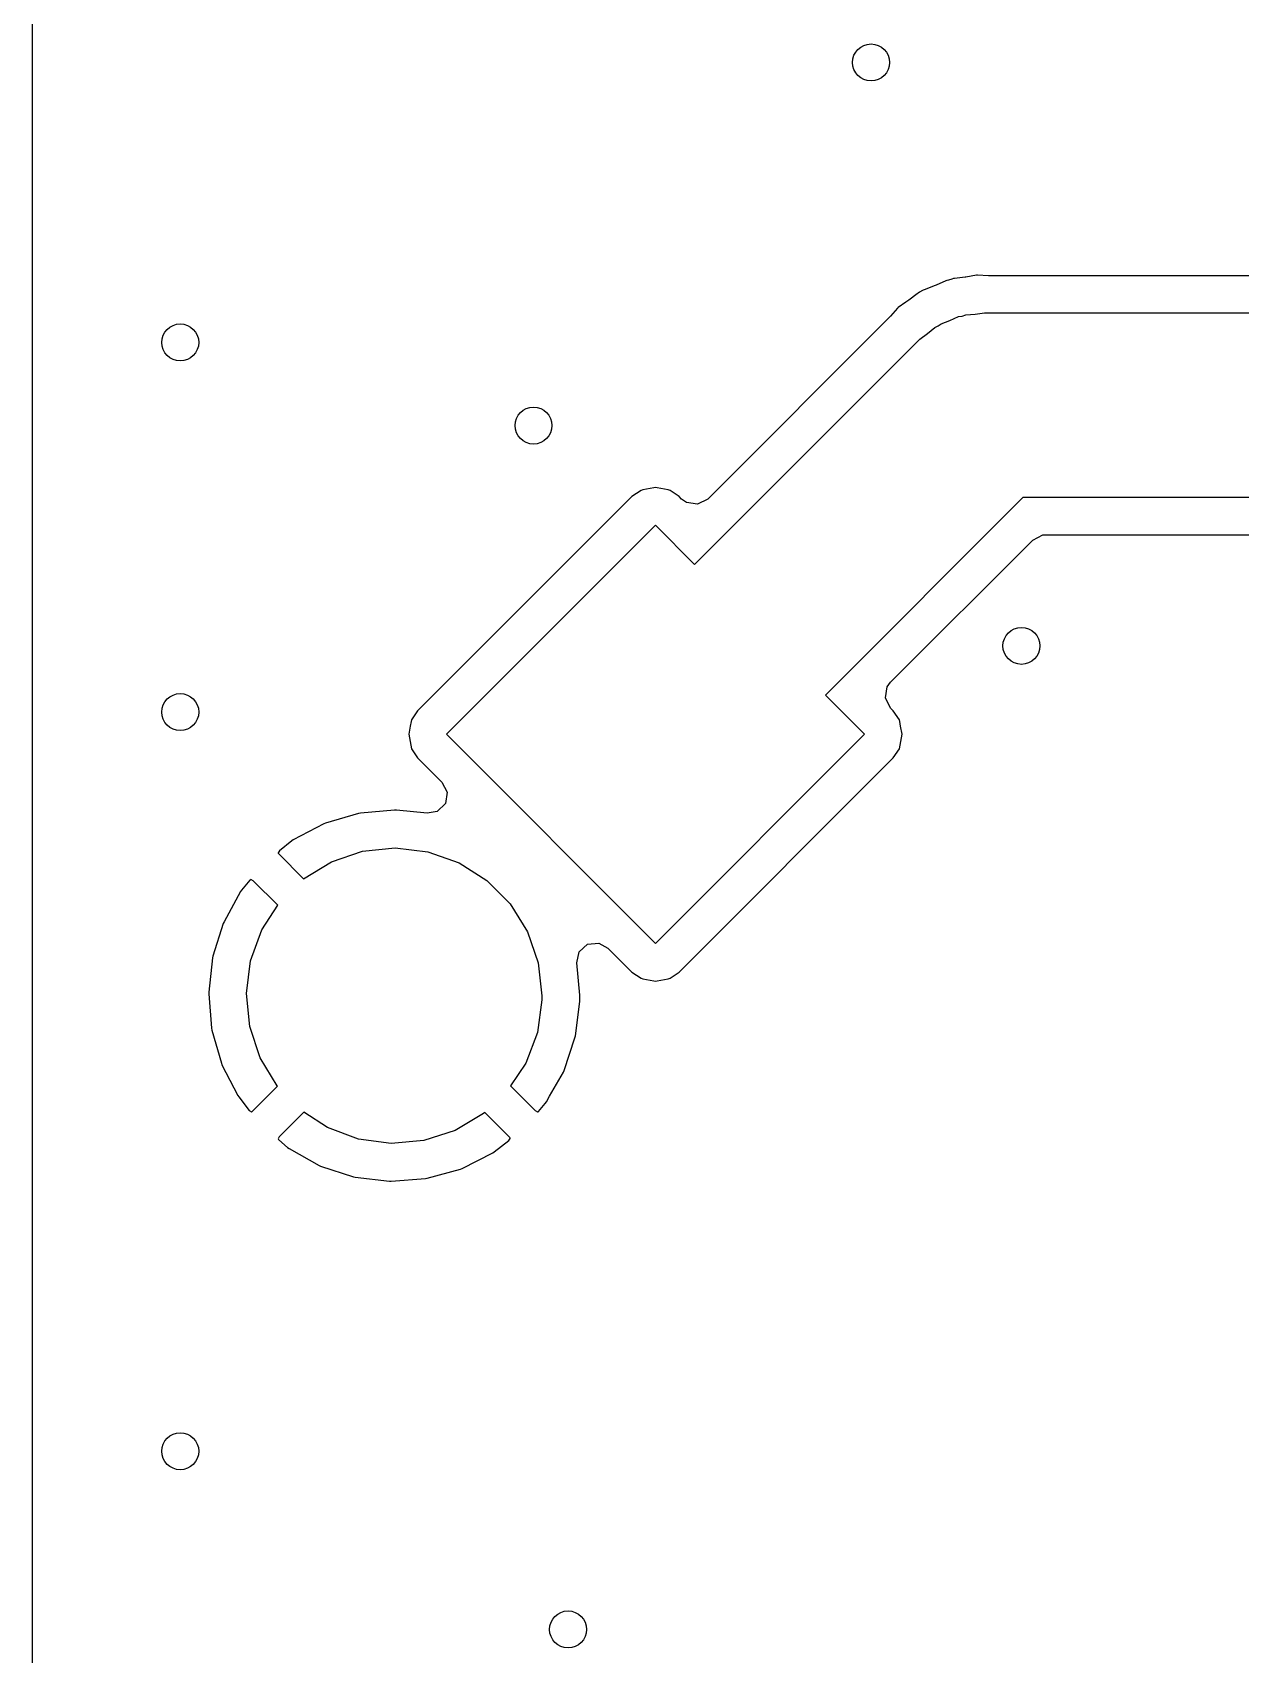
# Model space of a CAD drawing. Extents: x 100.2 to 143.8, y -109.8 to -50.2.
# Drawn here: x 100.2 to 106.74, y -76.1 to -67.32 of the extents above; entities that cross this region are included whole.
import ezdxf

# ---------------------------------------------------------------- set-up
doc = ezdxf.new("R2010")
doc.units = 0
doc.layers.add('BLACK', color=7, linetype='CONTINUOUS')

msp = doc.modelspace()

# ---------------------------------------------------------------- linework, layer by layer
at = {"layer": 'BLACK', "linetype": 'CONTINUOUS'}
for p, q in [((100.2, -103.278), (100.2, -56.7219)), ((105.31, -68.6363), (105.253, -68.6463)), ((105.316, -68.6353), (105.31, -68.6363)), ((105.31, -68.6363), (105.31, -68.6363)), ((105.374, -68.6393), (105.316, -68.6353)), ((105.018, -68.7199), (105.002, -68.7289)), ((105.021, -68.718), (105.018, -68.7199)), ((105.026, -68.7147), (105.021, -68.718)), ((105.021, -68.718), (105.021, -68.718)), ((105.086, -68.6921), (105.026, -68.7147)), ((105.091, -68.6901), (105.086, -68.6921)), ((105.144, -68.6669), (105.091, -68.6901)), ((105.149, -68.6645), (105.144, -68.6669)), ((105.144, -68.6669), (105.144, -68.6669)), ((105.158, -68.6629), (105.149, -68.6645)), ((105.176, -68.658), (105.158, -68.6629)), ((105.177, -68.6576), (105.176, -68.658)), ((105.185, -68.6547), (105.177, -68.6576)), ((105.191, -68.654), (105.185, -68.6547)), ((105.248, -68.6471), (105.191, -68.654)), ((105.191, -68.654), (105.191, -68.654)), ((105.253, -68.6463), (105.248, -68.6471)), ((105.381, -68.6395), (105.374, -68.6393)), ((107.235, -68.6395), (105.381, -68.6395)), ((104.886, -68.8107), (104.882, -68.8151)), ((104.928, -68.7818), (104.886, -68.8107)), ((104.939, -68.7745), (104.928, -68.7818)), ((104.943, -68.7715), (104.939, -68.7745)), ((104.989, -68.7363), (104.943, -68.7715)), ((104.994, -68.7326), (104.989, -68.7363)), ((105.002, -68.7289), (104.994, -68.7326)), ((104.841, -68.8614), (103.855, -69.8478)), ((104.845, -68.8572), (104.841, -68.8614)), ((104.882, -68.8151), (104.845, -68.8572)), ((104.882, -68.8151), (104.882, -68.8151)), ((105.102, -68.9104), (105.118, -68.8985)), ((105.118, -68.8985), (105.166, -68.8812)), ((105.166, -68.8812), (105.213, -68.8601)), ((105.213, -68.8601), (105.233, -68.8572)), ((105.233, -68.8572), (105.252, -68.8504)), ((105.252, -68.8504), (105.303, -68.8472)), ((105.303, -68.8472), (105.353, -68.84)), ((105.353, -68.84), (107.342, -68.84)), ((103.784, -70.2014), (104.999, -68.9864)), ((104.999, -68.9864), (105.004, -68.9822)), ((105.004, -68.9822), (105.045, -68.9521)), ((105.045, -68.9521), (105.084, -68.9188)), ((105.084, -68.9188), (105.102, -68.9104)), ((103.445, -69.8335), (102.285, -70.9928)), ((103.494, -69.8004), (103.445, -69.8335)), ((103.504, -69.7985), (103.494, -69.8004)), ((103.563, -69.7867), (103.504, -69.7985)), ((103.504, -69.7985), (103.504, -69.7985)), ((103.572, -69.7848), (103.563, -69.7867)), ((103.582, -69.7867), (103.572, -69.7848)), ((103.641, -69.7985), (103.582, -69.7867)), ((103.651, -69.8004), (103.641, -69.7985)), ((103.641, -69.7985), (103.641, -69.7985)), ((103.7, -69.8335), (103.651, -69.8004)), ((103.714, -69.8478), (103.7, -69.8335)), ((103.74, -69.866), (103.714, -69.8478)), ((103.8, -69.8756), (103.74, -69.866)), ((103.855, -69.8478), (103.8, -69.8756)), ((105.56, -69.84), (104.492, -70.9085)), ((107.341, -69.84), (105.56, -69.84)), ((102.441, -71.1206), (103.572, -69.9893)), ((103.572, -69.9893), (103.784, -70.2014)), ((105.614, -70.0695), (105.669, -70.0417)), ((105.669, -70.0417), (105.684, -70.0405)), ((105.684, -70.0405), (107.232, -70.0405)), ((104.845, -70.8385), (105.614, -70.0695)), ((104.492, -70.9085), (104.704, -71.1206)), ((104.817, -70.924), (104.827, -70.8636)), ((104.827, -70.8636), (104.845, -70.8385)), ((102.285, -70.9928), (102.252, -71.0424)), ((104.845, -70.9785), (104.817, -70.924)), ((104.859, -70.9928), (104.845, -70.9785)), ((104.893, -71.0424), (104.859, -70.9928)), ((102.245, -71.0761), (102.237, -71.1206)), ((102.25, -71.052), (102.245, -71.0761)), ((102.252, -71.0424), (102.25, -71.052)), ((102.25, -71.052), (102.25, -71.052)), ((104.895, -71.052), (104.893, -71.0424)), ((104.899, -71.0761), (104.895, -71.052)), ((104.895, -71.052), (104.895, -71.052)), ((104.908, -71.1206), (104.899, -71.0761)), ((102.237, -71.1206), (102.252, -71.1989)), ((103.572, -72.252), (102.441, -71.1206)), ((104.704, -71.1206), (103.572, -72.252)), ((104.893, -71.1989), (104.908, -71.1206)), ((102.252, -71.1989), (102.285, -71.2484)), ((102.285, -71.2484), (102.416, -71.3795)), ((103.7, -72.4077), (104.859, -71.2484)), ((104.859, -71.2484), (104.893, -71.1989)), ((102.416, -71.3795), (102.444, -71.434)), ((102.444, -71.434), (102.435, -71.4945)), ((102.16, -71.5305), (101.975, -71.5474)), ((102.17, -71.5305), (102.16, -71.5305)), ((102.336, -71.548), (102.17, -71.5305)), ((102.435, -71.4945), (102.391, -71.5377)), ((101.777, -71.6054), (101.612, -71.6918)), ((101.786, -71.6018), (101.777, -71.6054)), ((101.965, -71.5492), (101.786, -71.6018)), ((101.975, -71.5474), (101.965, -71.5492)), ((102.391, -71.5377), (102.336, -71.548)), ((101.604, -71.6971), (101.537, -71.7507)), ((101.612, -71.6918), (101.604, -71.6971)), ((101.537, -71.7507), (101.53, -71.7619)), ((101.53, -71.7619), (101.53, -71.7643)), ((101.53, -71.7643), (101.533, -71.7679)), ((101.533, -71.7679), (101.668, -71.9031)), ((101.818, -71.811), (101.986, -71.7535)), ((101.986, -71.7535), (102.164, -71.7349)), ((102.164, -71.7349), (102.341, -71.756)), ((102.341, -71.756), (102.509, -71.8158)), ((101.668, -71.9031), (101.818, -71.811)), ((102.509, -71.8158), (102.659, -71.9114)), ((101.327, -71.9714), (101.237, -72.1348)), ((101.332, -71.9634), (101.327, -71.9714)), ((101.377, -71.9095), (101.332, -71.9634)), ((101.38, -71.9074), (101.377, -71.9095)), ((101.383, -71.9069), (101.38, -71.9074)), ((101.395, -71.913), (101.383, -71.9069)), ((101.528, -72.0457), (101.395, -71.913)), ((102.659, -71.9114), (102.785, -72.0379)), ((101.442, -72.1791), (101.528, -72.0457)), ((102.785, -72.0379), (102.88, -72.1892)), ((101.233, -72.1436), (101.177, -72.3213)), ((101.237, -72.1348), (101.233, -72.1436)), ((101.381, -72.3467), (101.442, -72.1791)), ((102.88, -72.1892), (102.938, -72.3576)), ((101.177, -72.3213), (101.175, -72.3307)), ((103.146, -72.3569), (103.159, -72.2972)), ((103.159, -72.2972), (103.204, -72.2566)), ((103.204, -72.2566), (103.265, -72.2506)), ((103.265, -72.2506), (103.314, -72.2773)), ((103.314, -72.2773), (103.445, -72.4077)), ((101.175, -72.3307), (101.154, -72.516)), ((101.358, -72.5237), (101.381, -72.3467)), ((102.938, -72.3576), (102.958, -72.5348)), ((103.163, -72.5321), (103.146, -72.3569)), ((103.445, -72.4077), (103.494, -72.4409)), ((103.651, -72.4409), (103.7, -72.4077)), ((103.494, -72.4409), (103.504, -72.4428)), ((103.504, -72.4428), (103.504, -72.4428)), ((103.504, -72.4428), (103.563, -72.4545)), ((103.563, -72.4545), (103.572, -72.4564)), ((103.572, -72.4564), (103.582, -72.4545)), ((103.582, -72.4545), (103.641, -72.4428)), ((103.641, -72.4428), (103.651, -72.4409)), ((103.641, -72.4428), (103.641, -72.4428)), ((101.154, -72.516), (101.154, -72.5256)), ((101.154, -72.5256), (101.169, -72.7114)), ((101.376, -72.7012), (101.358, -72.5237)), ((102.958, -72.5572), (102.933, -72.7338)), ((102.958, -72.5348), (102.958, -72.5572)), ((103.139, -72.7527), (103.162, -72.5657)), ((103.162, -72.5657), (103.163, -72.5601)), ((103.163, -72.5376), (103.163, -72.5321)), ((103.163, -72.5601), (103.163, -72.5376)), ((101.169, -72.7114), (101.171, -72.7209)), ((101.171, -72.7209), (101.223, -72.9001)), ((101.432, -72.8704), (101.376, -72.7012)), ((102.933, -72.7338), (102.87, -72.9005)), ((103.078, -72.939), (103.136, -72.7621)), ((103.136, -72.7621), (103.139, -72.7527)), ((101.223, -72.9001), (101.226, -72.9091)), ((101.226, -72.9091), (101.311, -73.0749)), ((101.524, -73.023), (101.432, -72.8704)), ((102.87, -72.9005), (102.788, -73.0234)), ((103.074, -72.9478), (103.078, -72.939)), ((101.391, -73.1603), (101.526, -73.0251)), ((101.526, -73.0251), (101.524, -73.023)), ((102.788, -73.0234), (102.922, -73.1569)), ((102.999, -73.0788), (103.074, -72.9478)), ((101.311, -73.0749), (101.317, -73.083)), ((101.317, -73.083), (101.374, -73.1555)), ((102.976, -73.1177), (102.982, -73.1099)), ((102.982, -73.1099), (102.999, -73.0788)), ((101.374, -73.1555), (101.385, -73.1629)), ((101.385, -73.1629), (101.387, -73.1628)), ((101.387, -73.1628), (101.391, -73.1603)), ((101.669, -73.1651), (101.536, -73.2982)), ((101.797, -73.2489), (101.669, -73.1651)), ((102.642, -73.1721), (102.489, -73.2634)), ((102.648, -73.1662), (102.642, -73.1721)), ((102.784, -73.3017), (102.648, -73.1662)), ((102.922, -73.1569), (102.934, -73.163)), ((102.934, -73.163), (102.937, -73.1624)), ((102.937, -73.1624), (102.939, -73.1607)), ((102.939, -73.1607), (102.976, -73.1177)), ((101.965, -73.3111), (101.797, -73.2489)), ((102.489, -73.2634), (102.319, -73.3185)), ((101.536, -73.2982), (101.53, -73.3101)), ((101.53, -73.3101), (101.531, -73.3132)), ((101.531, -73.3132), (101.533, -73.3156)), ((101.533, -73.3156), (101.581, -73.3568)), ((101.581, -73.3568), (101.589, -73.3623)), ((101.589, -73.3623), (101.752, -73.4533)), ((102.141, -73.3347), (101.965, -73.3111)), ((102.319, -73.3185), (102.141, -73.3347)), ((102.7, -73.3803), (102.779, -73.319)), ((102.779, -73.319), (102.786, -73.3079)), ((102.786, -73.3059), (102.784, -73.3017)), ((102.786, -73.3079), (102.786, -73.3059)), ((101.752, -73.4533), (101.76, -73.4571)), ((101.76, -73.4571), (101.938, -73.5148)), ((102.526, -73.4695), (102.692, -73.3854)), ((102.692, -73.3854), (102.7, -73.3803)), ((101.938, -73.5148), (101.947, -73.5168)), ((101.947, -73.5168), (102.132, -73.5389)), ((102.132, -73.5389), (102.142, -73.5391)), ((102.142, -73.5391), (102.328, -73.5248)), ((102.328, -73.5248), (102.337, -73.5231)), ((102.337, -73.5231), (102.517, -73.473)), ((102.517, -73.473), (102.526, -73.4695))]:
    msp.add_line(p, q, dxfattribs=at)
at = {"layer": 'BLACK'}
for centre in [(104.739, -67.485), (101, -69), (102.912, -69.45), (105.553, -70.642), (101, -71), (101, -75), (103.099, -75.964)]:
    msp.add_circle(centre, 0.1, dxfattribs=at)

doc.saveas('drawing.dxf')
